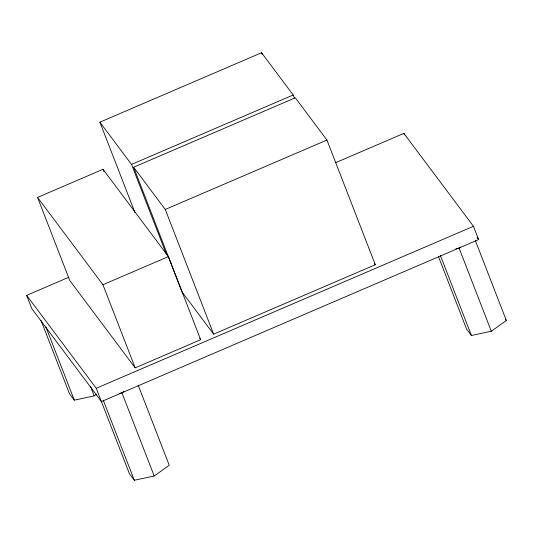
<?xml version="1.0" encoding="UTF-8"?>
<svg xmlns="http://www.w3.org/2000/svg" width="533" height="533" viewBox="0 0 533 533"><rect width="100%" height="100%" fill="white"/><g stroke="black" fill="none" stroke-linecap="round" stroke-linejoin="round"><path stroke-width="0.8" d="M41.074 320.526L69.437 393.647L74.307 400.15L94.208 395.899L96.819 394.034M119.572 393.387L121.957 392.881L123.916 391.475M455.895 248.791L459.08 248.111L460.385 247.179M68.73 277.287L26.65 295.355L96.246 388.277L129.432 473.75L134.303 480.253L154.204 476.002L169.227 465.256L138.18 385.206M438.486 256.633L466.555 328.988L471.425 335.49L491.319 331.24L506.35 320.493L475.303 240.443M135.036 212.787L99.891 122.17L261.563 52.747L293.197 94.987L294.396 98.085M37.557 197.423L103.042 169.301L168.421 256.593L200.661 339.721L135.175 367.843L69.796 280.551L37.557 197.423L102.929 284.715L135.175 367.843M99.891 122.17L131.524 164.411L293.197 94.987M133.63 167.222L295.302 97.799L326.936 140.039L375.299 264.728L213.633 334.151L182 291.917L133.63 167.222L165.263 209.462L213.633 334.151M165.263 209.462L326.936 140.039M335.77 162.618L403.867 133.377L473.464 226.298L478.621 239.597L101.403 401.582L31.807 308.66L26.65 295.355M102.929 284.715L168.421 256.593M96.246 388.277L473.464 226.298M477.128 237.605L478.621 239.597M505.377 319.194L506.35 320.493M374.313 263.409L375.299 264.728M199.668 338.388L200.661 339.721M459.08 248.111L491.319 331.24M403.867 133.377L404.44 134.856M440.371 255.44L471.425 335.49M261.563 52.747L262.163 54.293M131.524 164.411L166.369 254.248M103.042 169.301L103.942 171.613M121.957 392.881L154.204 476.002M103.255 400.203L134.303 480.253M90.623 386.665L94.208 395.899M45.945 327.029L74.307 400.15"/></g></svg>
